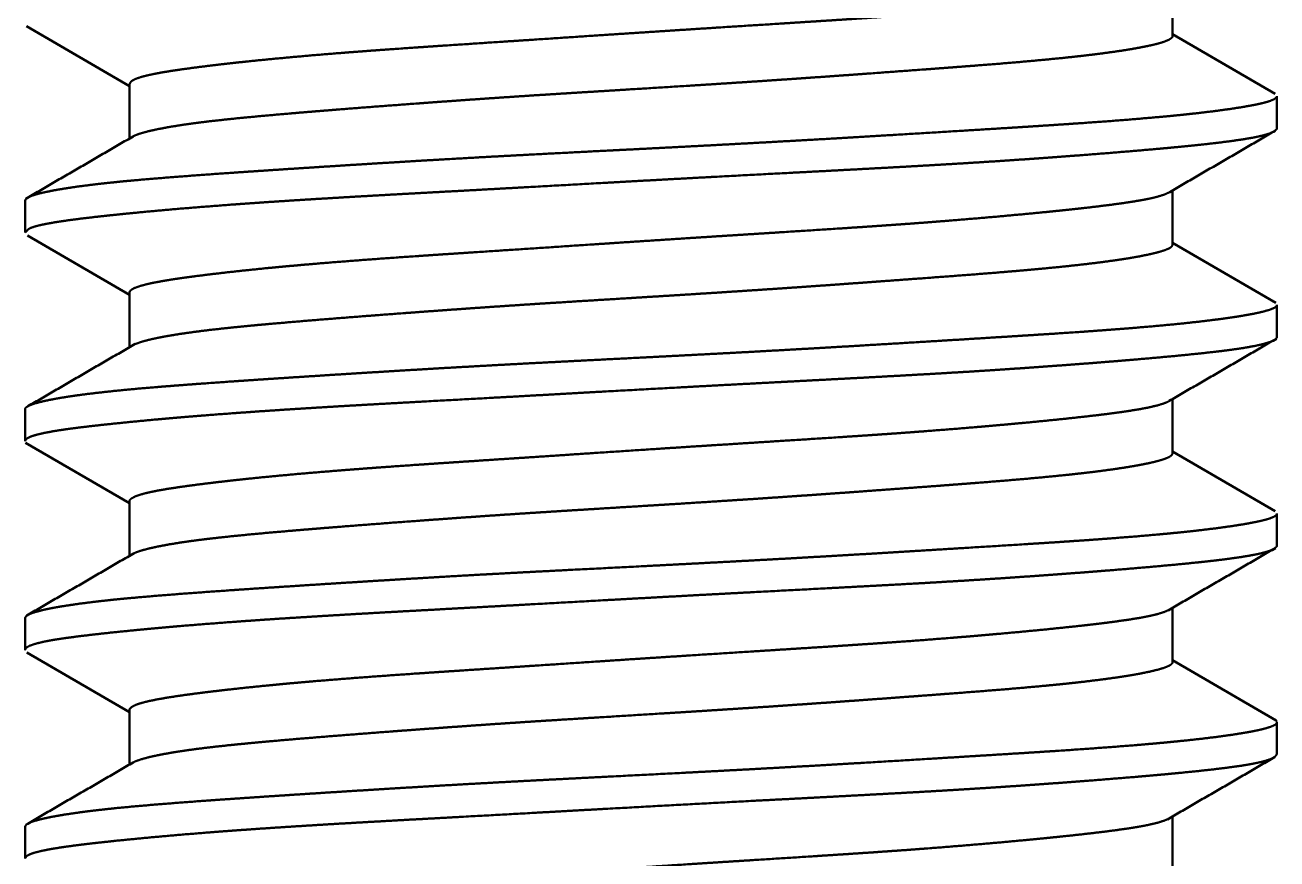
# Paper-space layout 'Layout1' of a CAD drawing. Header units: millimetres. Extents: x 0 to 420, y 0 to 297.
# Drawn here: x 235.53 to 241.53, y 160.95 to 164.94 of the extents above; entities that cross this region are included whole.
import ezdxf

# ---------------------------------------------------------------- set-up
doc = ezdxf.new("R2010")
doc.units = ezdxf.units.MM
doc.layers.add('170', color=7, linetype='Continuous', true_color=0xffffff)

psp = doc.layouts.get("Layout1")

# ---------------------------------------------------------------- linework, layer by layer
at = {"layer": '170', "color": 155, "linetype": 'Continuous', "lineweight": 50}
for p, q in [((241.0252, 164.8909), (241.0252, 165.1514)), ((235.5327, 164.937), (236.0252, 164.6508)), ((241.5173, 164.6134), (241.0252, 164.8993)), ((236.0252, 164.6601), (236.0252, 164.399)), ((241.5252, 164.449), (241.5252, 164.602)), ((241.0252, 163.8909), (241.0252, 164.1508)), ((235.5252, 164.1019), (235.5252, 163.9491)), ((235.5369, 163.9346), (236.0252, 163.6509)), ((241.5197, 163.6119), (241.0252, 163.8992)), ((236.0252, 163.6601), (236.0252, 163.3991)), ((241.5252, 163.4491), (241.5252, 163.602)), ((241.0252, 162.891), (241.0252, 163.1512)), ((235.5252, 163.102), (235.5252, 162.9491)), ((235.5266, 162.9412), (236.0252, 162.6514)), ((241.516, 162.6141), (241.0252, 162.8993)), ((236.0252, 162.6602), (236.0252, 162.3993)), ((241.5252, 162.4492), (241.5252, 162.6019)), ((241.0252, 161.8909), (241.0252, 162.1508)), ((235.5252, 162.102), (235.5252, 161.9491)), ((235.5329, 161.9368), (236.0252, 161.6508)), ((241.5217, 161.6105), (241.0252, 161.899)), ((236.0252, 161.6602), (236.0252, 161.3991)), ((241.5252, 161.4491), (241.5252, 161.6019)), ((241.0252, 160.8909), (241.0252, 161.1509)), ((235.5252, 161.102), (235.5252, 160.9491))]:
    psp.add_line(p, q, dxfattribs=at)
for points, knots in [([(241.0158, 165.1459), (241.0062, 165.1399), (241.0013, 165.1374), (240.9958, 165.1349), (240.9898, 165.1324), (240.9831, 165.1299), (240.9514, 165.1202), (240.911, 165.1107), (240.8624, 165.1015), (240.8053, 165.0923), (240.7736, 165.0877), (240.7398, 165.0831), (240.7221, 165.0808), (240.7038, 165.0785), (240.6851, 165.0762), (240.6659, 165.0738), (240.5848, 165.0645), (240.4967, 165.055), (240.4018, 165.0454), (240.2998, 165.0357), (240.2462, 165.0307), (240.1909, 165.0257), (240.134, 165.0207), (240.0758, 165.0158), (239.956, 165.0059), (239.8314, 164.9961), (239.7021, 164.9866), (239.5681, 164.9773), (239.4993, 164.9727), (239.4294, 164.9681), (239.2881, 164.959), (239.1447, 164.9499), (238.8523, 164.9313), (238.6656, 164.9193), (238.5903, 164.9144), (238.4778, 164.9071), (238.2547, 164.8923), (237.9608, 164.8728), (237.8155, 164.8632), (237.5339, 164.8446), (237.399, 164.8355), (237.2681, 164.8263), (237.2041, 164.8217), (237.1411, 164.817), (237.1099, 164.8146), (237.0791, 164.8123), (237.0182, 164.8075), (236.9014, 164.7979), (236.791, 164.7881), (236.6869, 164.7783), (236.5892, 164.7684), (236.5427, 164.7634), (236.4978, 164.7585), (236.476, 164.756), (236.4547, 164.7535), (236.4338, 164.751), (236.4135, 164.7486), (236.3372, 164.739), (236.2691, 164.7297), (236.2089, 164.7205), (236.1569, 164.7114), (236.1339, 164.7068), (236.1131, 164.7022), (236.0944, 164.6976), (236.0779, 164.693), (236.0518, 164.6836), (236.0346, 164.6742), (236.0252, 164.6601)], [0, 0, 0.002269, 0.003361, 0.004557, 0.005854, 0.007259, 0.013871, 0.022103, 0.031956, 0.043445, 0.049815, 0.056601, 0.060158, 0.063816, 0.067565, 0.071407, 0.087638, 0.105251, 0.124234, 0.144593, 0.155296, 0.166348, 0.177711, 0.189315, 0.213226, 0.238069, 0.263843, 0.290553, 0.304262, 0.318189, 0.346361, 0.374918, 0.433185, 0.470388, 0.485388, 0.507803, 0.552269, 0.610824, 0.639781, 0.695894, 0.722774, 0.74888, 0.761638, 0.7742, 0.780408, 0.786562, 0.798695, 0.822009, 0.84405, 0.864836, 0.884369, 0.893661, 0.902634, 0.907003, 0.911277, 0.915453, 0.919527, 0.934804, 0.948481, 0.960575, 0.971081, 0.975738, 0.979988, 0.98382, 0.987211, 0.992728, 0.996642, 1, 1]), ([(236.0353, 164.4049), (236.0429, 164.4095), (236.0477, 164.4119), (236.053, 164.4143), (236.0653, 164.4192), (236.0798, 164.424), (236.1151, 164.4338), (236.159, 164.4437), (236.2112, 164.4536), (236.272, 164.4635), (236.3056, 164.4684), (236.3413, 164.4733), (236.3788, 164.4781), (236.4181, 164.4828), (236.502, 164.492), (236.593, 164.5011), (236.6911, 164.5102), (236.7964, 164.5194), (236.8516, 164.5241), (236.9082, 164.5287), (236.966, 164.5334), (237.025, 164.5381), (237.1468, 164.5477), (237.2734, 164.5573), (237.4049, 164.5672), (237.4725, 164.5721), (237.5414, 164.5771), (237.681, 164.587), (237.8229, 164.5967), (237.967, 164.6062), (238.1132, 164.6154), (238.2616, 164.6246), (238.4118, 164.6339), (238.7104, 164.6524), (238.8585, 164.6618), (239.0057, 164.6714), (239.1521, 164.6813), (239.2247, 164.6862), (239.2965, 164.6912), (239.4372, 164.7011), (239.5741, 164.711), (239.8369, 164.7303), (239.9003, 164.735), (239.9626, 164.7397), (240.0235, 164.7443), (240.0828, 164.7489), (240.1967, 164.7579), (240.3043, 164.767), (240.4059, 164.7763), (240.5011, 164.7856), (240.5464, 164.7904), (240.5898, 164.7952), (240.6311, 164.8001), (240.6704, 164.8049), (240.7431, 164.8147), (240.8078, 164.8245), (240.8646, 164.8344), (240.9133, 164.8442), (240.9242, 164.8466), (240.9345, 164.849), (240.9443, 164.8514), (240.9535, 164.8538), (240.9702, 164.8585), (240.9846, 164.8632), (241.007, 164.8723), (241.0205, 164.8814), (241.024, 164.886), (241.0252, 164.8906), (241.0252, 164.8909)], [0, 0, 0.001764, 0.002824, 0.003988, 0.006617, 0.009653, 0.016951, 0.025884, 0.036461, 0.04871, 0.05547, 0.062627, 0.070144, 0.078019, 0.09481, 0.113, 0.132589, 0.153601, 0.164628, 0.175914, 0.187445, 0.199227, 0.22351, 0.248766, 0.274992, 0.28847, 0.302199, 0.330049, 0.358332, 0.387042, 0.416176, 0.445744, 0.47567, 0.535177, 0.564682, 0.594022, 0.623196, 0.637683, 0.651986, 0.680034, 0.707343, 0.75974, 0.772374, 0.784807, 0.796948, 0.808773, 0.831496, 0.852989, 0.87326, 0.892299, 0.901347, 0.910033, 0.918311, 0.926189, 0.940772, 0.953791, 0.965248, 0.975128, 0.977348, 0.979455, 0.981453, 0.983342, 0.986793, 0.989814, 0.994617, 0.997865, 0.999007, 0.999955, 1, 1]), ([(241.5252, 164.6016), (241.5237, 164.597), (241.5128, 164.588), (241.4912, 164.5789), (241.4765, 164.5743), (241.459, 164.5697), (241.4492, 164.5674), (241.4388, 164.565), (241.4277, 164.5626), (241.4159, 164.5602), (241.3627, 164.5505), (241.2996, 164.5406), (241.2267, 164.5307), (241.1441, 164.5208), (241.0991, 164.5159), (241.0517, 164.511), (241.027, 164.5085), (241.0017, 164.5061), (240.976, 164.5037), (240.9497, 164.5013), (240.8398, 164.4919), (240.722, 164.4826), (240.5964, 164.4736), (240.4631, 164.4645), (240.3935, 164.46), (240.3218, 164.4554), (240.2487, 164.4508), (240.0218, 164.4368), (239.7022, 164.4173), (239.4923, 164.4048), (239.4063, 164.3997), (239.2762, 164.3922), (239.189, 164.3873), (239.0135, 164.3776), (238.8364, 164.368), (238.6579, 164.3587), (238.4778, 164.3494), (238.3874, 164.3448), (238.3423, 164.3426), (238.208, 164.3357), (237.9428, 164.322), (237.7686, 164.3127), (237.6822, 164.3079), (237.5538, 164.3006), (237.4688, 164.2957), (237.4266, 164.2932), (237.261, 164.2832), (237.101, 164.2733), (236.9464, 164.2635), (236.7972, 164.2538), (236.6534, 164.2443), (236.5837, 164.2396), (236.5157, 164.235), (236.3859, 164.2258), (236.2644, 164.2168), (236.151, 164.2078), (236.0458, 164.1987), (235.9963, 164.1941), (235.9489, 164.1893), (235.926, 164.1869), (235.9037, 164.1845), (235.8821, 164.1821), (235.8611, 164.1796), (235.7834, 164.1698), (235.7158, 164.1598), (235.6582, 164.1498), (235.6105, 164.1399), (235.6002, 164.1374), (235.5905, 164.135), (235.5814, 164.1325), (235.573, 164.13), (235.5583, 164.1252), (235.5464, 164.1204), (235.5304, 164.111), (235.5252, 164.1018), (235.5252, 164.1017)], [0, 0, 0.000788, 0.00314, 0.007012, 0.009574, 0.012566, 0.014228, 0.016, 0.017883, 0.019871, 0.028834, 0.03941, 0.051583, 0.065357, 0.072849, 0.080752, 0.084859, 0.089061, 0.093344, 0.097709, 0.115981, 0.135543, 0.156386, 0.178516, 0.190068, 0.201951, 0.214081, 0.251719, 0.304752, 0.339557, 0.353833, 0.375404, 0.389867, 0.418973, 0.448327, 0.477932, 0.507786, 0.522783, 0.53025, 0.552529, 0.5965, 0.625384, 0.639698, 0.661004, 0.675099, 0.682104, 0.709565, 0.736114, 0.761766, 0.786522, 0.810372, 0.821949, 0.833239, 0.854777, 0.874957, 0.893789, 0.911272, 0.919505, 0.927392, 0.931205, 0.934916, 0.938519, 0.942016, 0.954979, 0.966295, 0.975986, 0.984047, 0.985804, 0.98746, 0.989014, 0.990462, 0.993024, 0.995161, 0.998223, 0.999976, 1, 1]), ([(235.5252, 163.9491), (235.546, 163.9682), (235.5578, 163.9729), (235.5724, 163.9776), (235.5807, 163.98), (235.5897, 163.9823), (235.5994, 163.9846), (235.6097, 163.9869), (235.6573, 163.996), (235.7148, 164.005), (235.7823, 164.0141), (235.8597, 164.0232), (235.9021, 164.0279), (235.947, 164.0327), (235.9705, 164.0351), (235.9945, 164.0376), (236.019, 164.0401), (236.044, 164.0425), (236.1492, 164.0525), (236.2625, 164.0625), (236.3838, 164.0724), (236.5131, 164.0823), (236.5467, 164.0847), (236.5808, 164.0872), (236.6154, 164.0896), (236.6505, 164.092), (236.7219, 164.0969), (236.7945, 164.1016), (236.9439, 164.1109), (237.0984, 164.1201), (237.2582, 164.1291), (237.4232, 164.1383), (237.5078, 164.1429), (237.5933, 164.1475), (237.7657, 164.157), (237.94, 164.1666), (238.2942, 164.1864), (238.474, 164.1964), (238.5645, 164.2013), (238.6546, 164.2062), (238.8335, 164.2159), (239.186, 164.2345), (239.3597, 164.2436), (239.4459, 164.2482), (239.5315, 164.2527), (239.6994, 164.2618), (239.862, 164.2709), (240.0195, 164.2803), (240.1718, 164.2899), (240.2461, 164.2949), (240.319, 164.2998), (240.3906, 164.3049), (240.4605, 164.3099), (240.5943, 164.3199), (240.72, 164.3298), (240.8378, 164.3395), (240.9477, 164.3491), (240.9997, 164.3538), (241.0496, 164.3585), (241.0737, 164.3608), (241.0973, 164.3632), (241.1202, 164.3655), (241.1425, 164.3678), (241.2254, 164.3769), (241.2985, 164.386), (241.3617, 164.3951), (241.415, 164.4044), (241.4268, 164.4068), (241.4379, 164.4092), (241.4484, 164.4117), (241.4582, 164.4141), (241.4759, 164.4191), (241.4908, 164.424), (241.5125, 164.4339), (241.5236, 164.4438), (241.5252, 164.449)], [0, 0, 0.004675, 0.006785, 0.00932, 0.010749, 0.012284, 0.013931, 0.015681, 0.023706, 0.033354, 0.044625, 0.057525, 0.06459, 0.072073, 0.075972, 0.079966, 0.084049, 0.088214, 0.105712, 0.12454, 0.144688, 0.166161, 0.171737, 0.177399, 0.183146, 0.188975, 0.200813, 0.212872, 0.237644, 0.263279, 0.289778, 0.317145, 0.33116, 0.34534, 0.373937, 0.40284, 0.461566, 0.49139, 0.506393, 0.521331, 0.550992, 0.609448, 0.638243, 0.652532, 0.666738, 0.694566, 0.721533, 0.747655, 0.77293, 0.785251, 0.797353, 0.809242, 0.820847, 0.843052, 0.863936, 0.883514, 0.901776, 0.910412, 0.918714, 0.922734, 0.926651, 0.930466, 0.934179, 0.947989, 0.960177, 0.970751, 0.979713, 0.981703, 0.983587, 0.985372, 0.987051, 0.990083, 0.992683, 0.996641, 0.999102, 1, 1]), ([(241.0091, 164.1415), (241.0065, 164.1401), (240.984, 164.1302), (240.9527, 164.1205), (240.9336, 164.1157), (240.9124, 164.111), (240.9009, 164.1086), (240.8889, 164.1063), (240.8764, 164.104), (240.8634, 164.1017), (240.8064, 164.0925), (240.7414, 164.0834), (240.6686, 164.0742), (240.5878, 164.0648), (240.5664, 164.0625), (240.5444, 164.0601), (240.522, 164.0577), (240.4991, 164.0553), (240.4521, 164.0505), (240.4035, 164.0456), (240.3018, 164.0359), (240.1939, 164.026), (240.0801, 164.0161), (239.96, 164.0062), (239.929, 164.0037), (239.8977, 164.0012), (239.8341, 163.9963), (239.7697, 163.9915), (239.7043, 163.9868), (239.5709, 163.9775), (239.4339, 163.9684), (239.1489, 163.9501), (239.0022, 163.9408), (238.8548, 163.9315), (238.7067, 163.922), (238.4832, 163.9074), (238.3709, 163.9), (238.2958, 163.8951), (238.2583, 163.8926), (237.9635, 163.8729), (237.6778, 163.8541), (237.5384, 163.8449), (237.4696, 163.8403), (237.4019, 163.8357), (237.2703, 163.8265), (237.1437, 163.8172), (237.0221, 163.8078), (236.9055, 163.7982), (236.8492, 163.7933), (236.7941, 163.7884), (236.7405, 163.7835), (236.6888, 163.7785), (236.5908, 163.7686), (236.5, 163.7587), (236.4163, 163.7489), (236.3398, 163.7393), (236.3218, 163.7369), (236.3042, 163.7346), (236.2872, 163.7322), (236.2706, 163.7299), (236.2392, 163.7253), (236.2099, 163.7207), (236.1578, 163.7116), (236.1142, 163.7025), (236.0791, 163.6933), (236.0525, 163.6839), (236.0472, 163.6816), (236.0425, 163.6792), (236.0384, 163.6768), (236.0348, 163.6744), (236.0294, 163.6696), (236.0262, 163.6647), (236.0252, 163.6601)], [0, 0, 0.000576, 0.005469, 0.012006, 0.015911, 0.020247, 0.022583, 0.025016, 0.027549, 0.030179, 0.041682, 0.054746, 0.069362, 0.085552, 0.089846, 0.094243, 0.098739, 0.103329, 0.112738, 0.122455, 0.142808, 0.164368, 0.187134, 0.211123, 0.217313, 0.223576, 0.236263, 0.249129, 0.262179, 0.288813, 0.31616, 0.373019, 0.40229, 0.431707, 0.46126, 0.505855, 0.528271, 0.543258, 0.550745, 0.609573, 0.666595, 0.694419, 0.708157, 0.721669, 0.747941, 0.773213, 0.797497, 0.820791, 0.832057, 0.843075, 0.853782, 0.864128, 0.883742, 0.901936, 0.918716, 0.93407, 0.937686, 0.941208, 0.94464, 0.947966, 0.95429, 0.96019, 0.970727, 0.979599, 0.986832, 0.992437, 0.993588, 0.99464, 0.995595, 0.996449, 0.997899, 0.999052, 1, 1]), ([(236.0447, 163.4105), (236.0536, 163.4146), (236.0803, 163.4242), (236.1158, 163.434), (236.1369, 163.4389), (236.1602, 163.4439), (236.1727, 163.4464), (236.1857, 163.4489), (236.1992, 163.4514), (236.2132, 163.4539), (236.2742, 163.4638), (236.3429, 163.4735), (236.4194, 163.4829), (236.5037, 163.4922), (236.526, 163.4945), (236.5488, 163.4968), (236.5721, 163.4991), (236.5958, 163.5014), (236.6445, 163.506), (236.6947, 163.5105), (236.7996, 163.5197), (236.9104, 163.5289), (237.0269, 163.5383), (237.1495, 163.5479), (237.213, 163.5528), (237.3432, 163.5626), (237.4096, 163.5675), (237.5448, 163.5773), (237.6834, 163.5872), (237.8254, 163.5969), (237.9707, 163.6064), (238.0075, 163.6088), (238.0814, 163.6134), (238.1924, 163.6204), (238.415, 163.6341), (238.5639, 163.6433), (238.7133, 163.6526), (238.7881, 163.6573), (238.8629, 163.6621), (239.0109, 163.6718), (239.1563, 163.6815), (239.2992, 163.6914), (239.4394, 163.7013), (239.5086, 163.7063), (239.645, 163.7162), (239.8413, 163.7306), (239.9656, 163.7399), (240.0847, 163.749), (240.1986, 163.7581), (240.2535, 163.7627), (240.3071, 163.7673), (240.3333, 163.7696), (240.3591, 163.7719), (240.3845, 163.7743), (240.4093, 163.7766), (240.5041, 163.7859), (240.5916, 163.7954), (240.6717, 163.8051), (240.7444, 163.8149), (240.7615, 163.8174), (240.778, 163.8198), (240.7941, 163.8223), (240.8097, 163.8248), (240.8392, 163.8298), (240.8665, 163.8347), (240.9146, 163.8445), (240.9541, 163.854), (240.9851, 163.8633), (241.0074, 163.8725), (241.0116, 163.8748), (241.0152, 163.8771), (241.0183, 163.8794), (241.0208, 163.8818), (241.0252, 163.8907)], [0, 0, 0.001945, 0.007607, 0.014945, 0.019258, 0.024007, 0.026545, 0.029188, 0.031928, 0.034766, 0.047074, 0.060913, 0.076272, 0.093171, 0.09764, 0.102207, 0.106873, 0.111633, 0.121383, 0.131432, 0.152412, 0.174564, 0.197876, 0.22237, 0.235064, 0.261094, 0.27436, 0.301397, 0.32909, 0.357445, 0.386471, 0.393828, 0.408582, 0.430742, 0.475202, 0.504944, 0.534765, 0.549709, 0.564658, 0.594221, 0.623266, 0.651803, 0.679831, 0.693657, 0.720908, 0.760154, 0.784997, 0.808802, 0.831567, 0.842552, 0.853275, 0.858528, 0.86369, 0.868759, 0.873737, 0.892723, 0.910253, 0.926338, 0.940971, 0.944402, 0.947739, 0.950982, 0.954128, 0.960086, 0.965617, 0.975399, 0.983502, 0.989951, 0.994761, 0.995716, 0.996579, 0.997342, 0.998023, 1, 1]), ([(241.5252, 163.6017), (241.5239, 163.5973), (241.5222, 163.595), (241.5199, 163.5927), (241.5168, 163.5905), (241.5131, 163.5882), (241.4917, 163.5791), (241.4598, 163.5699), (241.4175, 163.5605), (241.3648, 163.5508), (241.35, 163.5484), (241.3345, 163.5459), (241.3183, 163.5434), (241.3015, 163.5409), (241.266, 163.5359), (241.2282, 163.5309), (241.1457, 163.521), (241.0542, 163.5112), (240.9535, 163.5016), (240.8437, 163.4922), (240.8148, 163.4898), (240.7854, 163.4875), (240.7554, 163.4852), (240.7249, 163.4829), (240.6627, 163.4783), (240.5988, 163.4737), (240.4659, 163.4647), (240.3262, 163.4557), (240.1799, 163.4466), (239.9874, 163.4347), (239.9079, 163.4299), (239.7869, 163.4224), (239.5388, 163.4075), (239.3689, 163.3975), (239.1954, 163.3876), (239.1073, 163.3827), (239.0183, 163.3778), (238.8398, 163.3682), (238.6612, 163.3589), (238.4826, 163.3497), (238.2146, 163.3361), (238.0358, 163.3269), (237.9468, 163.3223), (237.7716, 163.3129), (237.6, 163.3033), (237.4318, 163.2935), (237.2671, 163.2835), (237.1059, 163.2736), (237.0269, 163.2686), (236.9495, 163.2637), (236.7998, 163.254), (236.6568, 163.2446), (236.5203, 163.2353), (236.3905, 163.2261), (236.3591, 163.2239), (236.2976, 163.2193), (236.2675, 163.217), (236.2091, 163.2125), (236.153, 163.208), (236.0477, 163.1989), (235.9514, 163.1896), (235.8641, 163.18), (235.7859, 163.1701), (235.7678, 163.1676), (235.7503, 163.1651), (235.7335, 163.1626), (235.7173, 163.16), (235.6869, 163.155), (235.6591, 163.15), (235.6114, 163.1401), (235.5741, 163.1304), (235.5471, 163.1208), (235.5308, 163.1113), (235.5283, 163.109), (235.5266, 163.1066), (235.5256, 163.1043), (235.5252, 163.102), (235.5252, 163.1019)], [0, 0, 0.00075, 0.001222, 0.001767, 0.002396, 0.003116, 0.006968, 0.012463, 0.019633, 0.028513, 0.031001, 0.0336, 0.036312, 0.039128, 0.04506, 0.05137, 0.06512, 0.080367, 0.097107, 0.115351, 0.120151, 0.125047, 0.130031, 0.135091, 0.145417, 0.156029, 0.178083, 0.20125, 0.225524, 0.257455, 0.270646, 0.290718, 0.331873, 0.36005, 0.388825, 0.403438, 0.418194, 0.447789, 0.477393, 0.507006, 0.551446, 0.581085, 0.595832, 0.624882, 0.653351, 0.681247, 0.708566, 0.735306, 0.748416, 0.761252, 0.786089, 0.809824, 0.832471, 0.854014, 0.859227, 0.869443, 0.874434, 0.884131, 0.893447, 0.910949, 0.926968, 0.941508, 0.954555, 0.957582, 0.960511, 0.963334, 0.966047, 0.971149, 0.975819, 0.983887, 0.990275, 0.995009, 0.99814, 0.998698, 0.99918, 0.999601, 0.999988, 1, 1]), ([(235.5252, 162.9494), (235.5305, 162.9589), (235.5336, 162.9613), (235.5373, 162.9638), (235.5417, 162.9662), (235.5467, 162.9686), (235.5588, 162.9733), (235.5735, 162.978), (235.6107, 162.9871), (235.6582, 162.9962), (235.6859, 163.0007), (235.7161, 163.0052), (235.749, 163.0098), (235.7845, 163.0143), (235.8627, 163.0236), (235.95, 163.033), (236.0462, 163.0427), (236.1512, 163.0527), (236.207, 163.0577), (236.2652, 163.0627), (236.2951, 163.0652), (236.3256, 163.0677), (236.3566, 163.0702), (236.388, 163.0727), (236.518, 163.0826), (236.6545, 163.0923), (236.7973, 163.1018), (236.9467, 163.1111), (237.0238, 163.1157), (237.1025, 163.1203), (237.1425, 163.1226), (237.2234, 163.1272), (237.4291, 163.1386), (237.7688, 163.1571), (237.9436, 163.1668), (238.0322, 163.1718), (238.1216, 163.1768), (238.3008, 163.1868), (238.6583, 163.2064), (238.8366, 163.216), (239.0591, 163.2278), (239.1479, 163.2325), (239.192, 163.2348), (239.366, 163.244), (239.5361, 163.253), (239.7025, 163.262), (239.865, 163.2711), (240.0236, 163.2805), (240.1013, 163.2854), (240.1395, 163.2878), (240.1773, 163.2903), (240.2515, 163.2952), (240.324, 163.3002), (240.4637, 163.3102), (240.5966, 163.3201), (240.6604, 163.3251), (240.7225, 163.33), (240.7529, 163.3325), (240.8124, 163.3374), (240.8414, 163.3398), (240.9516, 163.3494), (241.0526, 163.3588), (241.1443, 163.368), (241.2268, 163.3771), (241.2646, 163.3816), (241.3001, 163.3862), (241.3332, 163.3908), (241.3637, 163.3954), (241.4168, 163.4048), (241.4592, 163.4144), (241.4913, 163.4242), (241.5128, 163.4341), (241.5197, 163.4391), (241.5238, 163.4441), (241.5248, 163.4466), (241.5252, 163.4491), (241.5252, 163.4491)], [0, 0, 0.001811, 0.002456, 0.003191, 0.004018, 0.004945, 0.007091, 0.009647, 0.015985, 0.023994, 0.028629, 0.033691, 0.039184, 0.045111, 0.058157, 0.072688, 0.088688, 0.106153, 0.115436, 0.125091, 0.13006, 0.135124, 0.140274, 0.145502, 0.167078, 0.189726, 0.21343, 0.238202, 0.250989, 0.264049, 0.270677, 0.284082, 0.318193, 0.374519, 0.403493, 0.418182, 0.433009, 0.462719, 0.521995, 0.551555, 0.588437, 0.603154, 0.610467, 0.639312, 0.667518, 0.695094, 0.72204, 0.748349, 0.761234, 0.767574, 0.773839, 0.786151, 0.798177, 0.821371, 0.843426, 0.854028, 0.86434, 0.869387, 0.879265, 0.884087, 0.902408, 0.919189, 0.934452, 0.948194, 0.954495, 0.960415, 0.965943, 0.971059, 0.979975, 0.987185, 0.992732, 0.996662, 0.99806, 0.999133, 0.99958, 0.999995, 1, 1]), ([(241.015, 163.1453), (241.015, 163.1453), (241.0113, 163.1428), (241.007, 163.1403), (240.9968, 163.1353), (240.9845, 163.1304), (240.9533, 163.1207), (240.9136, 163.1112), (240.8653, 163.102), (240.8084, 163.0928), (240.7767, 163.0882), (240.7429, 163.0836), (240.7073, 163.0789), (240.6699, 163.0743), (240.5895, 163.065), (240.5019, 163.0556), (240.4071, 163.046), (240.3049, 163.0362), (240.2782, 163.0337), (240.2512, 163.0312), (240.1961, 163.0262), (240.1397, 163.0212), (240.0821, 163.0163), (239.9629, 163.0064), (239.8385, 162.9967), (239.7744, 162.9919), (239.709, 162.9871), (239.6423, 162.9824), (239.5744, 162.9778), (239.4363, 162.9686), (239.1529, 162.9504), (238.934, 162.9365), (238.8224, 162.9294), (238.7474, 162.9246), (238.5604, 162.9125), (238.263, 162.8929), (238.0414, 162.8781), (237.9311, 162.8708), (237.8583, 162.866), (237.6802, 162.8543), (237.5417, 162.8451), (237.4065, 162.836), (237.2748, 162.8268), (237.2425, 162.8245), (237.2103, 162.8221), (237.1468, 162.8174), (237.0847, 162.8127), (237.0242, 162.808), (236.9076, 162.7984), (236.7971, 162.7887), (236.6925, 162.7789), (236.5939, 162.7689), (236.5702, 162.7664), (236.5469, 162.7639), (236.5241, 162.7614), (236.5018, 162.7589), (236.4588, 162.754), (236.4176, 162.7491), (236.3413, 162.7395), (236.2727, 162.7302), (236.212, 162.721), (236.1592, 162.7119), (236.1149, 162.7027), (236.0796, 162.6935), (236.0531, 162.6842), (236.0353, 162.6747), (236.0297, 162.6699), (236.0263, 162.6651), (236.0252, 162.6605)], [0, 0, 0.000015, 0.000902, 0.001879, 0.004133, 0.006776, 0.013272, 0.021395, 0.031168, 0.042628, 0.049005, 0.05578, 0.062918, 0.070423, 0.086512, 0.10403, 0.122987, 0.143404, 0.148734, 0.154134, 0.165133, 0.176387, 0.187898, 0.211682, 0.236484, 0.249267, 0.262308, 0.275606, 0.289154, 0.316662, 0.373145, 0.416778, 0.439008, 0.453949, 0.491212, 0.550482, 0.594655, 0.616643, 0.631144, 0.666639, 0.694258, 0.721199, 0.747449, 0.753902, 0.760316, 0.772983, 0.785359, 0.797432, 0.820691, 0.842764, 0.863656, 0.883359, 0.888097, 0.892752, 0.897314, 0.901776, 0.910399, 0.918633, 0.933937, 0.947698, 0.959912, 0.970568, 0.979557, 0.98682, 0.992413, 0.996417, 0.997881, 0.999055, 1, 1]), ([(236.0407, 162.4083), (236.054, 162.4148), (236.06, 162.4172), (236.0665, 162.4196), (236.0736, 162.422), (236.0812, 162.4245), (236.1172, 162.4343), (236.1616, 162.4442), (236.2143, 162.4541), (236.2752, 162.464), (236.3088, 162.4689), (236.3445, 162.4737), (236.3823, 162.4785), (236.4221, 162.4832), (236.5067, 162.4925), (236.5983, 162.5016), (236.6965, 162.5107), (236.8015, 162.5198), (236.8565, 162.5245), (236.9133, 162.5291), (236.9716, 162.5339), (237.0311, 162.5386), (237.1536, 162.5482), (237.2804, 162.5579), (237.4117, 162.5677), (237.5475, 162.5775), (237.617, 162.5825), (237.6877, 162.5875), (237.7589, 162.5924), (237.8305, 162.5972), (237.975, 162.6067), (238.1211, 162.6159), (238.2689, 162.6251), (238.4936, 162.6389), (238.6439, 162.6482), (238.8666, 162.6624), (239.0134, 162.6719), (239.1588, 162.6817), (239.3029, 162.6916), (239.3741, 162.6966), (239.4443, 162.7016), (239.5135, 162.7066), (239.7145, 162.7213), (239.9062, 162.7354), (239.968, 162.7401), (240.0287, 162.7447), (240.0883, 162.7493), (240.2025, 162.7584), (240.3101, 162.7675), (240.4111, 162.7768), (240.5056, 162.7861), (240.5504, 162.7909), (240.5934, 162.7957), (240.6144, 162.7981), (240.6348, 162.8005), (240.6548, 162.803), (240.6742, 162.8054), (240.7468, 162.8152), (240.8112, 162.8251), (240.8674, 162.8349), (240.9153, 162.8446), (240.9362, 162.8495), (240.9551, 162.8543), (240.9717, 162.859), (240.986, 162.8636), (241.008, 162.8728), (241.021, 162.8819), (241.0252, 162.8909)], [0, 0, 0.002953, 0.004232, 0.005619, 0.007112, 0.008716, 0.016146, 0.0252, 0.035871, 0.048163, 0.054922, 0.062092, 0.069685, 0.077656, 0.09462, 0.112932, 0.132575, 0.15356, 0.16456, 0.175901, 0.187559, 0.199447, 0.223901, 0.249239, 0.275453, 0.302555, 0.316441, 0.330544, 0.344754, 0.359048, 0.387882, 0.417037, 0.446519, 0.491354, 0.521331, 0.565776, 0.595071, 0.624093, 0.652846, 0.667069, 0.681083, 0.694882, 0.73503, 0.773307, 0.785645, 0.797772, 0.809666, 0.832485, 0.853982, 0.874185, 0.893087, 0.902053, 0.910684, 0.914877, 0.918985, 0.922991, 0.92689, 0.941474, 0.954436, 0.965793, 0.975546, 0.979817, 0.983682, 0.987123, 0.990126, 0.994861, 0.99803, 1, 1]), ([(241.5252, 162.602), (241.524, 162.5976), (241.5137, 162.5885), (241.4926, 162.5794), (241.4857, 162.5771), (241.478, 162.5748), (241.4697, 162.5725), (241.4607, 162.5701), (241.4408, 162.5655), (241.4184, 162.5607), (241.366, 162.551), (241.3035, 162.5412), (241.2311, 162.5313), (241.1485, 162.5213), (241.1263, 162.5188), (241.1034, 162.5163), (241.0801, 162.5139), (241.0562, 162.5114), (241.0068, 162.5066), (240.9554, 162.5018), (240.8464, 162.4924), (240.7291, 162.4832), (240.6673, 162.4786), (240.6035, 162.474), (240.5708, 162.4718), (240.5038, 162.4672), (240.4696, 162.465), (240.3289, 162.4559), (240.0309, 162.4374), (239.7929, 162.4228), (239.6272, 162.4128), (239.5427, 162.4077), (239.372, 162.3977), (239.199, 162.3878), (239.0238, 162.3781), (238.8464, 162.3686), (238.6668, 162.3592), (238.5764, 162.3545), (238.4863, 162.3499), (238.1294, 162.3317), (237.953, 162.3226), (237.778, 162.3132), (237.7345, 162.3109), (237.6477, 162.306), (237.5191, 162.2986), (237.4349, 162.2936), (237.2702, 162.2837), (237.1102, 162.2738), (236.9551, 162.264), (236.768, 162.2519), (236.6955, 162.2471), (236.5903, 162.2401), (236.5227, 162.2354), (236.3931, 162.2263), (236.2713, 162.2173), (236.1571, 162.2083), (236.0508, 162.1991), (236.0255, 162.1968), (236.0008, 162.1945), (235.9767, 162.1922), (235.9533, 162.1898), (235.9082, 162.185), (235.8656, 162.1802), (235.7877, 162.1704), (235.7195, 162.1604), (235.689, 162.1554), (235.661, 162.1504), (235.6479, 162.1479), (235.6355, 162.1454), (235.6237, 162.1429), (235.6125, 162.1404), (235.5747, 162.1305), (235.5476, 162.121), (235.5311, 162.1116), (235.5252, 162.1023), (235.5252, 162.102)], [0, 0, 0.00075, 0.003028, 0.006827, 0.008042, 0.009365, 0.010797, 0.012335, 0.015718, 0.019513, 0.02834, 0.038808, 0.050912, 0.064688, 0.068394, 0.072198, 0.076087, 0.08006, 0.08827, 0.096822, 0.114946, 0.134426, 0.144678, 0.15527, 0.160698, 0.171816, 0.1775, 0.200832, 0.250271, 0.289756, 0.317238, 0.331258, 0.359578, 0.388265, 0.417316, 0.446731, 0.476514, 0.491505, 0.506444, 0.565618, 0.594866, 0.623883, 0.631098, 0.645492, 0.666816, 0.68078, 0.708108, 0.734639, 0.760377, 0.791423, 0.803456, 0.820906, 0.832134, 0.853637, 0.873869, 0.892827, 0.910501, 0.914708, 0.918816, 0.922819, 0.926723, 0.934223, 0.941322, 0.954324, 0.965739, 0.970852, 0.975563, 0.977765, 0.97987, 0.981871, 0.983765, 0.99024, 0.994996, 0.998139, 0.99995, 1, 1]), ([(235.5252, 161.9492), (235.5252, 161.9495), (235.5309, 161.9592), (235.5472, 161.9688), (235.5741, 161.9781), (235.6117, 161.9873), (235.6227, 161.9896), (235.6345, 161.9919), (235.6469, 161.9942), (235.66, 161.9965), (235.688, 162.001), (235.7184, 162.0055), (235.7866, 162.0146), (235.8643, 162.0237), (235.9517, 162.0332), (236.0487, 162.043), (236.0745, 162.0455), (236.1009, 162.048), (236.1278, 162.0505), (236.1551, 162.053), (236.2113, 162.0581), (236.2693, 162.0631), (236.3911, 162.073), (236.5204, 162.0828), (236.5879, 162.0877), (236.6572, 162.0925), (236.7285, 162.0973), (236.8017, 162.1021), (236.9523, 162.1114), (237.1077, 162.1206), (237.2676, 162.1297), (237.4321, 162.1387), (237.6012, 162.148), (237.6875, 162.1527), (237.7747, 162.1575), (237.9501, 162.1672), (238.3042, 162.187), (238.483, 162.1969), (238.663, 162.2067), (238.7533, 162.2116), (238.8431, 162.2164), (239.0208, 162.2258), (239.3691, 162.2441), (239.5818, 162.2554), (239.6658, 162.26), (239.79, 162.2668), (239.8709, 162.2714), (240.0286, 162.2808), (240.1804, 162.2905), (240.3265, 162.3004), (240.4668, 162.3104), (240.5348, 162.3154), (240.601, 162.3205), (240.6651, 162.3255), (240.727, 162.3304), (240.8445, 162.3401), (240.9536, 162.3496), (241.0544, 162.359), (241.1466, 162.3682), (241.1683, 162.3705), (241.1894, 162.3728), (241.2099, 162.3751), (241.2297, 162.3774), (241.2673, 162.3819), (241.3024, 162.3865), (241.3651, 162.3956), (241.4176, 162.4049), (241.4401, 162.4097), (241.46, 162.4146), (241.469, 162.417), (241.4774, 162.4195), (241.4851, 162.422), (241.4921, 162.4245), (241.5134, 162.4345), (241.524, 162.4444), (241.5252, 162.4494)], [0, 0, 0.000051, 0.001918, 0.005045, 0.009759, 0.016161, 0.01803, 0.020014, 0.022105, 0.024304, 0.029, 0.034096, 0.045476, 0.058438, 0.072979, 0.089126, 0.093417, 0.097803, 0.10227, 0.10682, 0.11615, 0.125798, 0.146022, 0.167487, 0.178685, 0.190193, 0.202021, 0.214163, 0.239146, 0.264902, 0.291415, 0.318687, 0.346722, 0.361033, 0.375491, 0.404566, 0.463283, 0.492926, 0.52276, 0.537732, 0.552617, 0.582086, 0.639812, 0.675072, 0.688998, 0.709584, 0.723013, 0.74915, 0.774337, 0.798581, 0.821867, 0.833149, 0.84414, 0.854776, 0.865057, 0.88458, 0.902712, 0.919461, 0.934809, 0.938422, 0.941936, 0.945342, 0.948638, 0.954918, 0.96078, 0.971257, 0.980088, 0.983891, 0.98729, 0.988833, 0.990274, 0.991616, 0.992851, 0.99675, 0.999142, 1, 1]), ([(241.0092, 162.1416), (241.0076, 162.1406), (240.9855, 162.1308), (240.9544, 162.121), (240.9452, 162.1186), (240.9355, 162.1162), (240.9252, 162.1138), (240.9144, 162.1114), (240.8914, 162.1068), (240.8662, 162.1021), (240.8098, 162.093), (240.7453, 162.0839), (240.71, 162.0793), (240.6726, 162.0746), (240.6532, 162.0723), (240.6332, 162.07), (240.6127, 162.0676), (240.5917, 162.0653), (240.5036, 162.0558), (240.4089, 162.0461), (240.3077, 162.0364), (240.2001, 162.0266), (240.1439, 162.0216), (240.086, 162.0166), (240.0265, 162.0116), (239.9656, 162.0066), (239.8407, 161.9968), (239.7117, 161.9873), (239.5786, 161.9781), (239.4414, 161.9689), (239.3713, 161.9643), (239.2642, 161.9575), (239.1919, 161.9529), (239.0101, 161.9413), (238.7151, 161.9225), (238.5282, 161.9104), (238.4529, 161.9055), (238.3403, 161.898), (238.2657, 161.8931), (237.9718, 161.8735), (237.8275, 161.8639), (237.6144, 161.8499), (237.4761, 161.8407), (237.4088, 161.8361), (237.2775, 161.827), (237.1507, 161.8177), (237.0286, 161.8083), (236.911, 161.7987), (236.8824, 161.7962), (236.8542, 161.7938), (236.8265, 161.7913), (236.7992, 161.7889), (236.7458, 161.784), (236.6942, 161.779), (236.5961, 161.7691), (236.5049, 161.7592), (236.4618, 161.7543), (236.4205, 161.7494), (236.4005, 161.747), (236.3809, 161.7446), (236.3617, 161.7421), (236.3431, 161.7397), (236.2739, 161.7304), (236.213, 161.7212), (236.1605, 161.7121), (236.1164, 161.703), (236.0974, 161.6984), (236.0806, 161.6938), (236.073, 161.6914), (236.0659, 161.6891), (236.0595, 161.6867), (236.0535, 161.6844), (236.0355, 161.6749), (236.0264, 161.6653), (236.0252, 161.6605)], [0, 0, 0.00038, 0.005196, 0.011682, 0.013577, 0.015574, 0.01767, 0.019866, 0.024557, 0.029651, 0.041027, 0.054003, 0.061093, 0.068588, 0.07249, 0.076497, 0.080604, 0.084813, 0.102467, 0.121426, 0.141661, 0.163181, 0.174426, 0.185995, 0.197892, 0.210056, 0.235004, 0.260765, 0.287331, 0.314713, 0.32871, 0.350086, 0.364498, 0.400792, 0.459655, 0.496946, 0.511971, 0.534463, 0.549343, 0.608002, 0.636806, 0.679339, 0.706927, 0.720374, 0.746582, 0.771891, 0.796296, 0.819785, 0.825503, 0.831139, 0.836685, 0.842145, 0.852811, 0.863132, 0.882764, 0.901045, 0.909676, 0.917966, 0.921985, 0.925913, 0.929755, 0.933499, 0.947415, 0.959663, 0.970274, 0.979252, 0.983136, 0.986608, 0.988196, 0.989676, 0.991051, 0.992322, 0.99638, 0.999011, 1, 1]), ([(236.0364, 161.4056), (236.0548, 161.4151), (236.0821, 161.4247), (236.1179, 161.4345), (236.1625, 161.4444), (236.2157, 161.4544), (236.2304, 161.4569), (236.2457, 161.4594), (236.2613, 161.4618), (236.2775, 161.4643), (236.3113, 161.4692), (236.3469, 161.474), (236.4238, 161.4835), (236.5082, 161.4927), (236.5532, 161.4972), (236.6001, 161.5018), (236.6242, 161.5041), (236.6489, 161.5064), (236.674, 161.5087), (236.6996, 161.511), (236.8053, 161.5202), (236.9166, 161.5294), (237.0334, 161.5388), (237.1556, 161.5484), (237.2833, 161.5581), (237.4162, 161.568), (237.5522, 161.5779), (237.6912, 161.5877), (237.8329, 161.5974), (237.9775, 161.6069), (238.0509, 161.6115), (238.1623, 161.6185), (238.1996, 161.6208), (238.2741, 161.6254), (238.5721, 161.6438), (238.7208, 161.6531), (238.8695, 161.6625), (238.9438, 161.6674), (239.0179, 161.6722), (239.0913, 161.6771), (239.164, 161.6821), (239.307, 161.6919), (239.4469, 161.7018), (239.5838, 161.7117), (239.7505, 161.7239), (239.8156, 161.7287), (239.9107, 161.7358), (239.9722, 161.7404), (240.0911, 161.7495), (240.2044, 161.7586), (240.312, 161.7677), (240.4138, 161.777), (240.4623, 161.7817), (240.5088, 161.7864), (240.5534, 161.7912), (240.5962, 161.796), (240.6758, 161.8056), (240.7479, 161.8154), (240.7811, 161.8203), (240.8124, 161.8253), (240.8273, 161.8277), (240.8417, 161.8302), (240.8556, 161.8327), (240.869, 161.8352), (240.9169, 161.845), (240.956, 161.8545), (240.9865, 161.8638), (241.0082, 161.873), (241.0158, 161.8776), (241.0212, 161.8822), (241.023, 161.8845), (241.0243, 161.8868), (241.0252, 161.891)], [0, 0, 0.004119, 0.009868, 0.017266, 0.026338, 0.037123, 0.040088, 0.043155, 0.046314, 0.049567, 0.056351, 0.063505, 0.078915, 0.095803, 0.1048, 0.114173, 0.118997, 0.12392, 0.12894, 0.134043, 0.155162, 0.177376, 0.200678, 0.225061, 0.250541, 0.277045, 0.30418, 0.331879, 0.360143, 0.388967, 0.403593, 0.42579, 0.433226, 0.448085, 0.507464, 0.537114, 0.566742, 0.581551, 0.596327, 0.610969, 0.62545, 0.653959, 0.681861, 0.709159, 0.742414, 0.755409, 0.774362, 0.786646, 0.810366, 0.832962, 0.854441, 0.874779, 0.884471, 0.893778, 0.902705, 0.911253, 0.92722, 0.941688, 0.948364, 0.954659, 0.957664, 0.960572, 0.963383, 0.966093, 0.975821, 0.983836, 0.990168, 0.994862, 0.996626, 0.998033, 0.998621, 0.999148, 1, 1]), ([(241.5252, 161.602), (241.5241, 161.5978), (241.5204, 161.5932), (241.514, 161.5887), (241.4932, 161.5796), (241.462, 161.5705), (241.4424, 161.5658), (241.4201, 161.561), (241.408, 161.5587), (241.3952, 161.5562), (241.3817, 161.5538), (241.3675, 161.5513), (241.3048, 161.5414), (241.2325, 161.5314), (241.1508, 161.5216), (241.0597, 161.5118), (241.0106, 161.507), (240.959, 161.5021), (240.9051, 161.4974), (240.849, 161.4926), (240.7312, 161.4833), (240.6062, 161.4742), (240.4738, 161.4652), (240.3343, 161.4562), (240.2617, 161.4516), (240.1494, 161.4447), (240.0728, 161.44), (239.8765, 161.4279), (239.5486, 161.4081), (239.3782, 161.3981), (239.2914, 161.3931), (239.2036, 161.3881), (239.0271, 161.3783), (238.8498, 161.3688), (238.6717, 161.3594), (238.3132, 161.3411), (238.2231, 161.3365), (238.1334, 161.3319), (237.9561, 161.3227), (237.7816, 161.3134), (237.61, 161.3039), (237.4411, 161.294), (237.2751, 161.284), (237.1935, 161.279), (237.1134, 161.274), (236.9578, 161.2642), (236.8084, 161.2546), (236.6649, 161.2451), (236.5954, 161.2404), (236.5275, 161.2358), (236.4611, 161.2312), (236.4285, 161.2289), (236.3964, 161.2266), (236.2735, 161.2175), (236.1592, 161.2085), (236.0537, 161.1994), (235.9567, 161.1901), (235.9114, 161.1854), (235.8684, 161.1805), (235.8477, 161.178), (235.8276, 161.1756), (235.8081, 161.1731), (235.7893, 161.1706), (235.7206, 161.1606), (235.6622, 161.1506), (235.6139, 161.1407), (235.5759, 161.1309), (235.5607, 161.1261), (235.5482, 161.1212), (235.5384, 161.1165), (235.5313, 161.1117), (235.5252, 161.102)], [0, 0, 0.000718, 0.001697, 0.002997, 0.006743, 0.012139, 0.015474, 0.019243, 0.02129, 0.023451, 0.025719, 0.028098, 0.038611, 0.050692, 0.064317, 0.079496, 0.087668, 0.096237, 0.105205, 0.114523, 0.134082, 0.154846, 0.176804, 0.199965, 0.212002, 0.230625, 0.243339, 0.275904, 0.330298, 0.358555, 0.37295, 0.387513, 0.416782, 0.44618, 0.475705, 0.535143, 0.550081, 0.564958, 0.594352, 0.623279, 0.651747, 0.679753, 0.707292, 0.72083, 0.734114, 0.75992, 0.784723, 0.80853, 0.820056, 0.831332, 0.842348, 0.847763, 0.853091, 0.8735, 0.892472, 0.910019, 0.92615, 0.93368, 0.940851, 0.944301, 0.947653, 0.950903, 0.954045, 0.965542, 0.975361, 0.983518, 0.990021, 0.992652, 0.994874, 0.996682, 0.998092, 1, 1]), ([(241.517, 161.6133), (241.5235, 161.607), (241.5243, 161.6055)], [0, 0, 0.841533, 1, 1]), ([(235.5252, 160.9494), (235.5311, 160.9594), (235.5381, 160.9642), (235.5477, 160.969), (235.5536, 160.9714), (235.5602, 160.9737), (235.5674, 160.9761), (235.5753, 160.9784), (235.6132, 160.9877), (235.6613, 160.9967), (235.7196, 161.0057), (235.788, 161.0148), (235.8261, 161.0194), (235.8667, 161.024), (235.9098, 161.0287), (235.9551, 161.0335), (236.0521, 161.0433), (236.1575, 161.0532), (236.2715, 161.0632), (236.3939, 161.0732), (236.4258, 161.0757), (236.4583, 161.0782), (236.4914, 161.0807), (236.5248, 161.0831), (236.5929, 161.088), (236.6624, 161.0929), (236.806, 161.1023), (236.9553, 161.1116), (237.1105, 161.1208), (237.2717, 161.1299), (237.3544, 161.1345), (237.4381, 161.1391), (237.6072, 161.1483), (237.9533, 161.1674), (238.1301, 161.1773), (238.3095, 161.1873), (238.6688, 161.207), (239.024, 161.226), (239.2001, 161.2352), (239.2877, 161.2398), (239.3749, 161.2444), (239.5458, 161.2535), (239.7121, 161.2625), (239.874, 161.2716), (240.0314, 161.281), (240.1084, 161.2858), (240.1843, 161.2907), (240.2218, 161.2932), (240.2955, 161.2982), (240.3317, 161.3007), (240.4716, 161.3107), (240.6041, 161.3207), (240.7292, 161.3306), (240.8468, 161.3403), (240.875, 161.3427), (240.9028, 161.3451), (240.9301, 161.3475), (240.9569, 161.3499), (241.0086, 161.3546), (241.058, 161.3593), (241.1494, 161.3685), (241.2313, 161.3776), (241.3036, 161.3867), (241.3664, 161.3958), (241.3806, 161.3982), (241.3941, 161.4005), (241.407, 161.4029), (241.4192, 161.4053), (241.4416, 161.4101), (241.4614, 161.4149), (241.4928, 161.4248), (241.5137, 161.4347), (241.5252, 161.4494)], [0, 0, 0.001915, 0.003317, 0.005103, 0.006152, 0.007306, 0.008563, 0.009923, 0.016385, 0.024496, 0.034257, 0.045684, 0.052033, 0.058809, 0.065984, 0.073524, 0.089659, 0.107196, 0.126129, 0.146466, 0.151773, 0.157169, 0.162653, 0.168208, 0.179504, 0.191047, 0.21486, 0.239637, 0.265379, 0.292102, 0.305826, 0.319689, 0.347739, 0.405114, 0.434438, 0.464192, 0.523758, 0.582653, 0.611848, 0.626381, 0.640826, 0.669158, 0.69674, 0.723586, 0.749693, 0.762469, 0.775052, 0.781277, 0.793516, 0.799515, 0.822743, 0.844739, 0.865507, 0.885047, 0.889739, 0.894352, 0.898887, 0.903339, 0.911948, 0.92015, 0.935367, 0.949009, 0.96108, 0.971577, 0.973957, 0.976232, 0.978403, 0.980467, 0.984261, 0.987624, 0.993085, 0.996911, 1, 1]), ([(241.0069, 161.1402), (240.9859, 161.131), (240.9553, 161.1213), (240.916, 161.1118), (240.8931, 161.1071), (240.868, 161.1025), (240.8406, 161.0978), (240.8112, 161.0932), (240.7465, 161.084), (240.6741, 161.0748), (240.5943, 161.0656), (240.5069, 161.0561), (240.4603, 161.0513), (240.4119, 161.0464), (240.3869, 161.044), (240.3616, 161.0415), (240.3358, 161.0391), (240.3098, 161.0366), (240.202, 161.0267), (240.0886, 161.0168), (239.9697, 161.007), (239.8453, 160.9972), (239.8132, 160.9948), (239.7809, 160.9923), (239.7151, 160.9876), (239.6484, 160.9829), (239.581, 160.9782), (239.4439, 160.9691), (239.3039, 160.96), (239.015, 160.9416), (238.8665, 160.9322), (238.7176, 160.9227), (238.4199, 160.9033), (238.1223, 160.8835), (238.0481, 160.8786), (237.9746, 160.8737), (237.9019, 160.8689), (237.6882, 160.8548), (237.4811, 160.8411), (237.3801, 160.8342), (237.3136, 160.8295), (237.2808, 160.8272), (237.153, 160.8179), (237.0307, 160.8085), (236.9141, 160.7989), (236.8031, 160.7892), (236.7496, 160.7843), (236.6976, 160.7794), (236.6471, 160.7744), (236.5982, 160.7694), (236.5064, 160.7594), (236.4221, 160.7496), (236.3454, 160.74), (236.2763, 160.7307), (236.2445, 160.7261), (236.2147, 160.7215), (236.2006, 160.7192), (236.187, 160.7169), (236.174, 160.7146), (236.1615, 160.7123), (236.1171, 160.7032), (236.0814, 160.694), (236.0543, 160.6847), (236.036, 160.6752), (236.0328, 160.6728), (236.0301, 160.6704), (236.0281, 160.668), (236.0265, 160.6655), (236.0252, 160.6604)], [0, 0, 0.004564, 0.010966, 0.01902, 0.023678, 0.02877, 0.034297, 0.040238, 0.053258, 0.067785, 0.083802, 0.101317, 0.110641, 0.120348, 0.125343, 0.13042, 0.135567, 0.140784, 0.162348, 0.185025, 0.208797, 0.233675, 0.240073, 0.246537, 0.259673, 0.272992, 0.286459, 0.313834, 0.341792, 0.399474, 0.429126, 0.458849, 0.518286, 0.577721, 0.592539, 0.607209, 0.62173, 0.664405, 0.70576, 0.725938, 0.739203, 0.745764, 0.771305, 0.795727, 0.819041, 0.841255, 0.851947, 0.862356, 0.872479, 0.882258, 0.900664, 0.917565, 0.932971, 0.946878, 0.953267, 0.959276, 0.96213, 0.964875, 0.967513, 0.970038, 0.979073, 0.986417, 0.992118, 0.996227, 0.997025, 0.99774, 0.998378, 0.998953, 1, 1])]:
    psp.add_open_spline(points, degree=1, knots=knots, dxfattribs=at)
for points in [[(236.0427, 164.4092), (235.5285, 164.1104)], [(241.0035, 164.1382), (241.5173, 164.4367)], [(236.0525, 163.4149), (235.5392, 163.1166)], [(241.0088, 163.1417), (241.5223, 163.4399)], [(241.0031, 162.138), (241.5175, 162.4368)], [(236.0475, 162.4122), (235.5332, 162.1135)], [(236.0436, 161.4098), (235.5301, 161.1115)], [(241.0005, 161.1365), (241.5139, 161.4348)]]:
    psp.add_open_spline(points, degree=1, dxfattribs=at)

doc.saveas('drawing.dxf')
